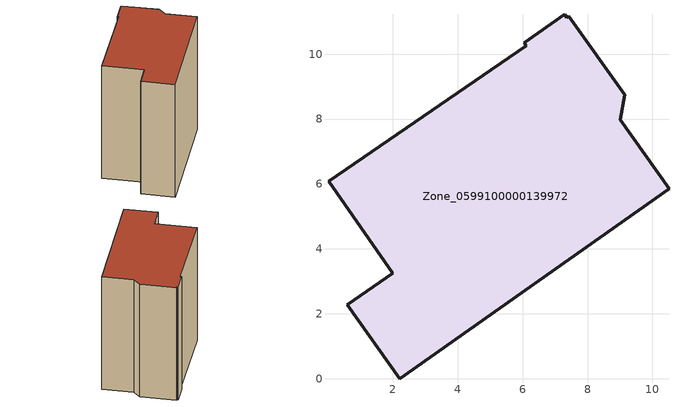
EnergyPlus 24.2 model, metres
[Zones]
Zone_0599100000139972
 floor ground (C_G): 6.05,10.35 7.3,11.22 7.36,11.12 7.43,11.17 9.14,8.74 9.01,7.97 10.51,5.85 2.21,0 0.6,2.27 1.99,3.25 0.02,6.08 6.11,10.26 z0
 wall outside (C_F): 0.6,2.27 2.21,0 10.51,5.85 9.01,7.97 9.14,8.74 7.43,11.17 7.36,11.12 7.3,11.22 6.05,10.35 6.11,10.26 0.02,6.08 1.99,3.25 0.6,2.27 z0:10.53
 roof outside (C_R): 6.05,10.35 6.11,10.26 0.02,6.08 1.99,3.25 0.6,2.27 2.21,0 10.51,5.85 9.01,7.97 9.14,8.74 7.43,11.17 7.36,11.12 7.3,11.22 z10.53
[BUILDING]
Pand.0599100000139972: North Axis=0; Terrain=City; Loads Convergence Tolerance Value=0.04; Temperature Convergence Tolerance Value=0.4; Solar Distribution=FullExterior; Maximum Number of Warmup Days=25; Minimum Number of Warmup Days=1
[Site:Location]
Rotterdam.The.Hague.AP_ZH_NLD Design_Conditions: Latitude=51.96; Longitude=4.45; Time Zone=1; Elevation=-4.5
[SITE:GROUNDTEMPERATURE:BUILDINGSURFACE]
18, 18, 18, 18, 18, 18, 18, 18, 18, 18, 18, 18
[MATERIAL] Thermal Absorptance=0.9; Solar Absorptance=0.7; Visible Absorptance=0.7
Name | Roughness | Thickness | Conductivity | Density | Specific Heat
G.TC.1946 | MediumSmooth | 0.15 | 1 | 540 | 1210
F.TC.1946 | Rough | 0.3 | 0.857143 | 1920 | 840
R.TC.1946 | MediumRough | 0.2 | 0.909091 | 1500 | 1000
[CONSTRUCTION]
C_G: G.TC.1946
C_F: F.TC.1946
C_R: R.TC.1946
[ZONE]
Zone_0599100000139972: Type=1; Multiplier=1; Ceiling Height=Autocalculate; Volume=Autocalculate; Floor Area=autocalculate; Part of Total Floor Area=Yes
[ZONEINFILTRATION:DESIGNFLOWRATE]
Infil_Zone_0599100000139972: Zone or ZoneList or Space or SpaceList=Zone_0599100000139972; Schedule=AlwaysOn; Design Flow Rate Calculation Method=Flow/Area; Flow Rate per Floor Area=0.003; Constant Term Coefficient=1; Temperature Term Coefficient=0; Velocity Term Coefficient=0; Velocity Squared Term Coefficient=0
[HVACTEMPLATE:ZONE:IDEALLOADSAIRSYSTEM]
Zone_0599100000139972: Maximum Heating Supply Air Temperature=50; Minimum Cooling Supply Air Temperature=13; Maximum Heating Supply Air Humidity Ratio=0.0156; Minimum Cooling Supply Air Humidity Ratio=0.0077; Heating Limit=NoLimit; Cooling Limit=NoLimit; Dehumidification Control Type=ConstantSensibleHeatRatio; Cooling Sensible Heat Ratio=0.7; Dehumidification Setpoint=60; Humidification Control Type=None; Humidification Setpoint=30; Outdoor Air Method=None; Outdoor Air Flow Rate per Person=0.00944; Outdoor Air Flow Rate per Zone Floor Area=0; Outdoor Air Flow Rate per Zone=0; Demand Controlled Ventilation Type=None; Outdoor Air Economizer Type=NoEconomizer; Heat Recovery Type=None; Sensible Heat Recovery Effectiveness=0.7; Latent Heat Recovery Effectiveness=0.65
[ZONECONTROL:THERMOSTAT]
ThermostatControl_Zone_0599100000139972: Zone or ZoneList=Zone_0599100000139972; Control Type Schedule=DualSetpointControlType; Control 1=Thermostat_Zone_0599100000139972; Temperature Difference Between Cutout And Setpoint=0
[THERMOSTATSETPOINT:DUALSETPOINT]
Thermostat_Zone_0599100000139972: Heating Setpoint Temperature Schedule=HeatingSetpoint_Zone_0599100000139972; Cooling Setpoint Temperature Schedule=CoolingSetpoint_Zone_0599100000139972
[SCHEDULE:COMPACT]
HeatingSetpoint_Zone_0599100000139972: Through: 12/31, For: AllDays, Until: 24:00, 21
CoolingSetpoint_Zone_0599100000139972: Through: 12/31, For: AllDays, Until: 24:00, 24
DualSetpointControlType: Through: 12/31, For: AllDays, Until: 24:00, 4
AlwaysOn: Through: 12/31, For: AllDays, Until: 24:00, 1
